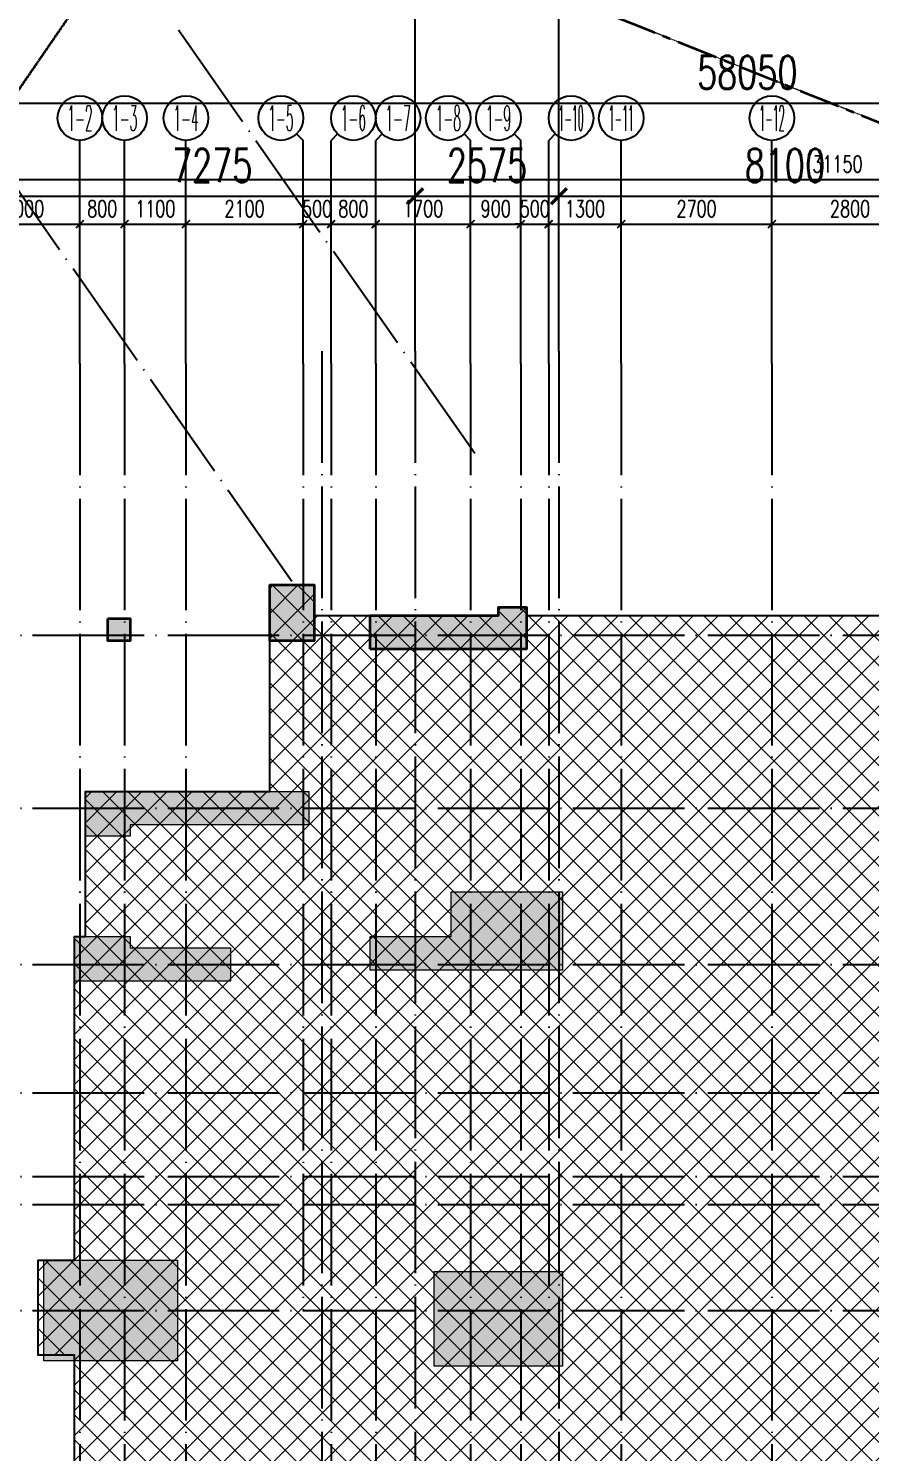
# Model space of a CAD drawing. Header units: millimetres. Extents: x 1089227 to 13101469, y 618865 to 10240562.
# Drawn here: x 1862580 to 1877652, y 4942848 to 4968347 of the extents above; entities that cross this region are included whole.
import ezdxf
from ezdxf.enums import TextEntityAlignment as Align

# ---------------------------------------------------------------- set-up
doc = ezdxf.new("R2010")
doc.units = ezdxf.units.MM
doc.header["$LTSCALE"] = 1000
doc.header["$PDMODE"] = 3
doc.header["$PDSIZE"] = 200
doc.linetypes.add('A09-G-CTRL-用地红线+建筑退线_设计区$0$Controlline1', pattern=[12.8, 8, -1.6, 1.6, -1.6])
doc.linetypes.add('DOTE', pattern=[2.42, 2, -0.2, 0.02, -0.2])
doc.layers.get('0').update_dxf_attribs({"linetype": 'CONTINUOUS'})
doc.layers.get('Defpoints').update_dxf_attribs({"linetype": 'CONTINUOUS'})
for name, color, linetype, lineweight in [('A09-G-CTRL-用地红线+建筑退线_设计区$0$Z-REDL-CTRL(建筑控制线)', 40, 'CONTINUOUS', 35), ('S-COLU', 30, 'CONTINUOUS', 0), ('S-SLAB-HATCH', 73, 'CONTINUOUS', 0), ('S-WALL', 31, 'CONTINUOUS', 0)]:
    doc.layers.add(name, color=color, linetype=linetype, lineweight=lineweight)
for name, color, linetype in [('AXIS', 3, 'CONTINUOUS'), ('AXIS_TEXT', 7, 'CONTINUOUS'), ('C-H', 8, 'CONTINUOUS'), ('DOTE', 1, 'DOTE'), ('S-EDGE', 210, 'CONTINUOUS'), ('TK-TEXT', 7, 'CONTINUOUS')]:
    doc.layers.add(name, color=color, linetype=linetype)
doc.layers.add('TK-MEMO', color=8, linetype='CONTINUOUS', plot=False)
doc.styles.add('_TCH_AXIS', font='COMPLEX', dxfattribs={"bigfont": 'AllInOneBig.shx'})
doc.styles.add('_TCH_DIM_T3', font='SIMPLEX', dxfattribs={"width": 0.705882, "bigfont": 'AllInOneBig.shx'})
doc.styles.add('COMPLEX', font='COMPLEX', dxfattribs={"bigfont": 'AllInOneBig.shx'})
doc.styles.add('SADITK', font='sadixcsg.shx', dxfattribs={"bigfont": 'AllInOneBig.shx'})
doc.styles.add('SADITK-SX', font='simfang.ttf', dxfattribs={"width": 0.7})
doc.dimstyles.new('_TCH_ARCH&&100', dxfattribs={"dimtxt": 297.5, "dimasz": 100, "dimexe": 250, "dimexo": 300, "dimgap": 126.25, "dimtad": 1, "dimdec": 0, "dimzin": 0, "dimdsep": 46, "dimtxsty": '_TCH_DIM_T3', "dimblk": 'ARCHTICK', "dimcen": 0.09, "dimclrt": 7, "dimazin": 2, "dimtfac": 1, "dimtdec": 0, "dimtix": 1, "dimtmove": 2, "dimatfit": 3, "dimfxl": 0, "dimtolj": 1, "dimtzin": 0, "dimarcsym": 0})
doc.dimstyles.new('_TCH_ARCH&&150', dxfattribs={"dimtxt": 446.25, "dimasz": 150, "dimexe": 375, "dimexo": 450, "dimgap": 189.375, "dimtad": 1, "dimdec": 0, "dimzin": 0, "dimdsep": 46, "dimtxsty": '_TCH_DIM_T3', "dimblk": 'ARCHTICK', "dimcen": 0.09, "dimclrt": 7, "dimazin": 2, "dimtfac": 1, "dimtdec": 0, "dimtix": 1, "dimtmove": 2, "dimatfit": 3, "dimfxl": 0, "dimtolj": 1, "dimtzin": 0, "dimarcsym": 0})
doc.dimstyles.new('_TCH_ARCH&&200', dxfattribs={"dimtxt": 595, "dimasz": 200, "dimexe": 500, "dimexo": 600, "dimgap": 252.5, "dimtad": 1, "dimdec": 0, "dimzin": 0, "dimdsep": 46, "dimtxsty": '_TCH_DIM_T3', "dimblk": 'ARCHTICK', "dimcen": 0.09, "dimclrt": 7, "dimazin": 2, "dimtfac": 1, "dimtdec": 0, "dimtix": 1, "dimtmove": 2, "dimatfit": 3, "dimfxl": 0, "dimtolj": 1, "dimtzin": 0, "dimarcsym": 0})

# ---------------------------------------------------------------- blocks, each defined once
blk = doc.blocks.new('0323最综用地红线')
at = {"layer": 'A09-G-CTRL-用地红线+建筑退线_设计区$0$Z-REDL-CTRL(建筑控制线)', "linetype": 'A09-G-CTRL-用地红线+建筑退线_设计区$0$Controlline1', "ltscale": 0.0005, "flags": 128}
blk.add_lwpolyline([(8299567, 3686108), (8326626, 3675265), (8336400, 3687495), (8338983, 3690878), (8341712, 3688883), (8341724, 3688834), (8348492, 3681996), (8336495, 3657264), (8335815, 3655857), (8334921, 3653765), (8334408, 3652495), (8333554, 3650188), (8332762, 3647815), (8332296, 3646270), (8331866, 3644682), (8331460, 3643007), (8331063, 3641145), (8330737, 3639422), (8330293, 3636480), (8330017, 3634043), (8329761, 3630317), (8329732, 3627942), (8329763, 3625708), (8329928, 3622644), (8330113, 3620704), (8330325, 3618642), (8330653, 3615645), (8331572, 3606971), (8333151, 3600656), (8334420, 3595620), (8335099, 3592902), (8332162, 3588340), (8329462, 3587873), (8325135, 3587049), (8322510, 3586515), (8319525, 3585891), (8317926, 3585544), (8316578, 3585249), (8315535, 3585011), (8313300, 3584499), (8310791, 3583894), (8309251, 3583537), (8305740, 3582637), (8303918, 3582156), (8302104, 3581668), (8299703, 3581012), (8297227, 3580315), (8295056, 3579682), (8292998, 3579074), (8290643, 3578358), (8288572, 3577710), (8287591, 3577398), (8286161, 3576940), (8284503, 3576401), (8282624, 3575767), (8281086, 3575247), (8278146, 3574222), (8273894, 3572680), (8272471, 3572149), (8271089, 3571640), (8267888, 3570407), (8264331, 3569000), (8260702, 3567515), (8258549, 3566609), (8254947, 3565066), (8252185, 3563832), (8250834, 3563232), (8249176, 3562470), (8247994, 3561930), (8245505, 3560754), (8242980, 3559544), (8239801, 3558013), (8237959, 3557076), (8235838, 3555996), (8233384, 3554698), (8228450, 3552051), (8226178, 3550787), (8222141, 3548504), (8215629, 3544667), (8213710, 3543497), (8193657, 3531175), (8180322, 3522990), (8166408, 3514440), (8156991, 3508658), (8151138, 3505062), (8142685, 3507267), (8121171, 3545747), (8120724, 3546549), (8120233, 3547383), (8119272, 3548967), (8118108, 3550752), (8117067, 3552244), (8115806, 3553970), (8115672, 3554140), (8146431, 3575790), (8162146, 3587599), (8162295, 3588125), (8199863, 3615253), (8204215, 3618404), (8231584, 3638167), (8260590, 3655826), (8295376, 3680010)], close=True, dxfattribs=at)
blk = doc.blocks.new('template_31-施工图_A0_A0_1.0000_3fa9c08c64a9101061c9a26412af947e', base_point=(-1189, 0))
at = {"layer": 'TK-MEMO', "style": 'SADITK', "width": 0.8}
blk.add_text('2.人名之间须用，且只使用一个空格分隔，否则签字将出错。', height=28.5, dxfattribs=at).set_placement((407.72, 845.04), align=Align.BOTTOM_LEFT)
at = {"layer": 'TK-TEXT', "style": 'SADITK-SX', "width": 0.7}
for tag, p in [('市政会签', (-1176, 381.5)), ('园林会签', (-1176, 343.5)), ('幕墙会签', (-1176, 305.5)), ('装饰会签', (-1176, 267.5)), ('燃气会签', (-1176, 229.5)), ('暖通会签', (-1176, 191.5)), ('电气会签', (-1176, 153.5)), ('给排水会签', (-1176, 115.5)), ('结构会签', (-1176, 77.5)), ('建筑会签', (-1176, 39.5))]:
    blk.add_attdef(tag, text='', height=4, rotation=90, dxfattribs=at).set_placement(p, align=Align.MIDDLE_CENTER)
for tag, height, p in [('专业审定', 4, (1134.75, 268)), ('专业审核', 4, (1134.75, 248)), ('项目负责1', 4, (1134.75, 238)), ('项目负责2', 4, (1134.75, 228)), ('专业负责1', 4, (1134.75, 218)), ('专业负责2', 4, (1134.75, 208)), ('专业校对', 4, (1134.75, 198)), ('专业设计', 4, (1134.75, 188)), ('方案设计', 4, (1134.75, 178)), ('专业制图', 4, (1134.75, 168)), ('建设单位_001', 4, (1148.5, 140)), ('建设地点_001', 4, (1148.5, 124)), ('工程名称_001', 4, (1148.5, 106)), ('子项名称_001', 4, (1148.5, 86)), ('图纸名称_001', 4, (1148.5, 66)), ('版次', 4, (1129.5, 53)), ('日期', 4, (1165, 53)), ('图别', 4, (1129.5, 43)), ('图号', 4, (1165, 43)), ('合同号', 4, (1136, 30)), ('项目编号1', 2, (1114.06, 13.58)), ('阶段编号1', 2, (1132.25, 13.75)), ('子项编号1', 2, (1144.75, 13.75))]:
    blk.add_attdef(tag, text='', height=height, dxfattribs=at).set_placement(p, align=Align.MIDDLE_CENTER)
blk = doc.blocks.new('_AXISO')
blk.add_circle((0, 0), 0.5)
at = {"layer": 'AXIS_TEXT', "style": 'COMPLEX', "width": 1.041667}
blk.add_attdef('A', text='', height=0.56, dxfattribs=at).set_placement((-0.25, -0.28), (0.25, -0.28), align=Align.FIT)
blk = doc.blocks.new('_ArchTick')
at = {"color": 0, "linetype": 'ByBlock', "const_width": 0.3}
blk.add_lwpolyline([(-0.71, -0.71), (0.71, 0.71)], dxfattribs=at)
blk = doc.blocks.new('*D318')
at = {"layer": 'AXIS', "color": 0, "lineweight": -2, "transparency": 16777216}
for p, q in [((-39933, 137429), (-39933, 140679)), ((-8783, 137429), (-8783, 140679)), ((-39933, 140429), (-8783, 140429))]:
    blk.add_line(p, q, dxfattribs=at)
at = {"layer": 'Defpoints', "color": 0, "transparency": 16777216}
for p in [(-8783, 140429), (-39933, 137129), (-8783, 137129)]:
    blk.add_point(p, dxfattribs=at)
at = {"layer": 'AXIS', "color": 0, "lineweight": -2, "transparency": 16777216, "xscale": 100, "yscale": 100, "zscale": 100, "rotation": 180}
blk.add_blockref('_ArchTick', (-39933, 140429), dxfattribs=at)
at = {"layer": 'AXIS', "color": 0, "lineweight": -2, "transparency": 16777216, "xscale": 100, "yscale": 100, "zscale": 100}
blk.add_blockref('_ArchTick', (-8783, 140429), dxfattribs=at)
at = {"layer": 'AXIS', "color": 7, "transparency": 16777216, "insert": (-24358, 140704), "char_height": 297.5, "attachment_point": 5, "style": '_TCH_DIM_T3'}
blk.add_mtext('\\A1;31150', dxfattribs=at)
blk = doc.blocks.new('*D319')
at = {"layer": 'AXIS', "color": 0, "lineweight": -2, "transparency": 16777216}
for p, q in [((-39933, 137429), (-39933, 139879)), ((-37933, 137429), (-37933, 139879)), ((-39933, 139629), (-37933, 139629))]:
    blk.add_line(p, q, dxfattribs=at)
at = {"layer": 'Defpoints', "color": 0, "transparency": 16777216}
for p in [(-37933, 139629), (-39933, 137129), (-37933, 137129)]:
    blk.add_point(p, dxfattribs=at)
at = {"layer": 'AXIS', "color": 0, "lineweight": -2, "transparency": 16777216, "xscale": 100, "yscale": 100, "zscale": 100, "rotation": 180}
blk.add_blockref('_ArchTick', (-39933, 139629), dxfattribs=at)
at = {"layer": 'AXIS', "color": 0, "lineweight": -2, "transparency": 16777216, "xscale": 100, "yscale": 100, "zscale": 100}
blk.add_blockref('_ArchTick', (-37933, 139629), dxfattribs=at)
at = {"layer": 'AXIS', "color": 7, "transparency": 16777216, "insert": (-38933, 139904), "char_height": 297.5, "attachment_point": 5, "style": '_TCH_DIM_T3'}
blk.add_mtext('\\A1;2000', dxfattribs=at)
blk = doc.blocks.new('*D320')
at = {"layer": 'AXIS', "color": 0, "lineweight": -2, "transparency": 16777216}
for p, q in [((-37933, 137429), (-37933, 139879)), ((-37133, 137429), (-37133, 139879)), ((-37933, 139629), (-37133, 139629))]:
    blk.add_line(p, q, dxfattribs=at)
at = {"layer": 'Defpoints', "color": 0, "transparency": 16777216}
for p in [(-37133, 139629), (-37933, 137129), (-37133, 137129)]:
    blk.add_point(p, dxfattribs=at)
at = {"layer": 'AXIS', "color": 0, "lineweight": -2, "transparency": 16777216, "xscale": 100, "yscale": 100, "zscale": 100, "rotation": 180}
blk.add_blockref('_ArchTick', (-37933, 139629), dxfattribs=at)
at = {"layer": 'AXIS', "color": 0, "lineweight": -2, "transparency": 16777216, "xscale": 100, "yscale": 100, "zscale": 100}
blk.add_blockref('_ArchTick', (-37133, 139629), dxfattribs=at)
at = {"layer": 'AXIS', "color": 7, "transparency": 16777216, "insert": (-37533, 139904), "char_height": 297.5, "attachment_point": 5, "style": '_TCH_DIM_T3'}
blk.add_mtext('\\A1;800', dxfattribs=at)
blk = doc.blocks.new('*D321')
at = {"layer": 'AXIS', "color": 0, "lineweight": -2, "transparency": 16777216}
for p, q in [((-37133, 137429), (-37133, 139879)), ((-36033, 137429), (-36033, 139879)), ((-37133, 139629), (-36033, 139629))]:
    blk.add_line(p, q, dxfattribs=at)
at = {"layer": 'Defpoints', "color": 0, "transparency": 16777216}
for p in [(-36033, 139629), (-37133, 137129), (-36033, 137129)]:
    blk.add_point(p, dxfattribs=at)
at = {"layer": 'AXIS', "color": 0, "lineweight": -2, "transparency": 16777216, "xscale": 100, "yscale": 100, "zscale": 100, "rotation": 180}
blk.add_blockref('_ArchTick', (-37133, 139629), dxfattribs=at)
at = {"layer": 'AXIS', "color": 0, "lineweight": -2, "transparency": 16777216, "xscale": 100, "yscale": 100, "zscale": 100}
blk.add_blockref('_ArchTick', (-36033, 139629), dxfattribs=at)
at = {"layer": 'AXIS', "color": 7, "transparency": 16777216, "insert": (-36583, 139904), "char_height": 297.5, "attachment_point": 5, "style": '_TCH_DIM_T3'}
blk.add_mtext('\\A1;1100', dxfattribs=at)
blk = doc.blocks.new('*D322')
at = {"layer": 'AXIS', "color": 0, "lineweight": -2, "transparency": 16777216}
for p, q in [((-36033, 137429), (-36033, 139879)), ((-33933, 137429), (-33933, 139879)), ((-36033, 139629), (-33933, 139629))]:
    blk.add_line(p, q, dxfattribs=at)
at = {"layer": 'Defpoints', "color": 0, "transparency": 16777216}
for p in [(-33933, 139629), (-36033, 137129), (-33933, 137129)]:
    blk.add_point(p, dxfattribs=at)
at = {"layer": 'AXIS', "color": 0, "lineweight": -2, "transparency": 16777216, "xscale": 100, "yscale": 100, "zscale": 100, "rotation": 180}
blk.add_blockref('_ArchTick', (-36033, 139629), dxfattribs=at)
at = {"layer": 'AXIS', "color": 0, "lineweight": -2, "transparency": 16777216, "xscale": 100, "yscale": 100, "zscale": 100}
blk.add_blockref('_ArchTick', (-33933, 139629), dxfattribs=at)
at = {"layer": 'AXIS', "color": 7, "transparency": 16777216, "insert": (-34983, 139904), "char_height": 297.5, "attachment_point": 5, "style": '_TCH_DIM_T3'}
blk.add_mtext('\\A1;2100', dxfattribs=at)
blk = doc.blocks.new('*D323')
at = {"layer": 'AXIS', "color": 0, "lineweight": -2, "transparency": 16777216}
for p, q in [((-33933, 137429), (-33933, 139879)), ((-33433, 137429), (-33433, 139879)), ((-33933, 139629), (-34033, 139629)), ((-33933, 139629), (-33433, 139629)), ((-33433, 139629), (-33333, 139629))]:
    blk.add_line(p, q, dxfattribs=at)
at = {"layer": 'Defpoints', "color": 0, "transparency": 16777216}
for p in [(-33433, 139629), (-33933, 137129), (-33433, 137129)]:
    blk.add_point(p, dxfattribs=at)
at = {"layer": 'AXIS', "color": 0, "lineweight": -2, "transparency": 16777216, "xscale": 100, "yscale": 100, "zscale": 100}
blk.add_blockref('_ArchTick', (-33933, 139629), dxfattribs=at)
at = {"layer": 'AXIS', "color": 0, "lineweight": -2, "transparency": 16777216, "xscale": 100, "yscale": 100, "zscale": 100, "rotation": 180}
blk.add_blockref('_ArchTick', (-33433, 139629), dxfattribs=at)
at = {"layer": 'AXIS', "color": 7, "transparency": 16777216, "insert": (-33683, 139904), "char_height": 297.5, "attachment_point": 5, "style": '_TCH_DIM_T3'}
blk.add_mtext('\\A1;500', dxfattribs=at)
blk = doc.blocks.new('*D324')
at = {"layer": 'AXIS', "color": 0, "lineweight": -2, "transparency": 16777216}
for p, q in [((-33433, 137429), (-33433, 139879)), ((-32633, 137429), (-32633, 139879)), ((-33433, 139629), (-32633, 139629))]:
    blk.add_line(p, q, dxfattribs=at)
at = {"layer": 'Defpoints', "color": 0, "transparency": 16777216}
for p in [(-32633, 139629), (-33433, 137129), (-32633, 137129)]:
    blk.add_point(p, dxfattribs=at)
at = {"layer": 'AXIS', "color": 0, "lineweight": -2, "transparency": 16777216, "xscale": 100, "yscale": 100, "zscale": 100, "rotation": 180}
blk.add_blockref('_ArchTick', (-33433, 139629), dxfattribs=at)
at = {"layer": 'AXIS', "color": 0, "lineweight": -2, "transparency": 16777216, "xscale": 100, "yscale": 100, "zscale": 100}
blk.add_blockref('_ArchTick', (-32633, 139629), dxfattribs=at)
at = {"layer": 'AXIS', "color": 7, "transparency": 16777216, "insert": (-33033, 139904), "char_height": 297.5, "attachment_point": 5, "style": '_TCH_DIM_T3'}
blk.add_mtext('\\A1;800', dxfattribs=at)
blk = doc.blocks.new('*D325')
at = {"layer": 'AXIS', "color": 0, "lineweight": -2, "transparency": 16777216}
for p, q in [((-32633, 137429), (-32633, 139879)), ((-30933, 137429), (-30933, 139879)), ((-32633, 139629), (-30933, 139629))]:
    blk.add_line(p, q, dxfattribs=at)
at = {"layer": 'Defpoints', "color": 0, "transparency": 16777216}
for p in [(-30933, 139629), (-32633, 137129), (-30933, 137129)]:
    blk.add_point(p, dxfattribs=at)
at = {"layer": 'AXIS', "color": 0, "lineweight": -2, "transparency": 16777216, "xscale": 100, "yscale": 100, "zscale": 100, "rotation": 180}
blk.add_blockref('_ArchTick', (-32633, 139629), dxfattribs=at)
at = {"layer": 'AXIS', "color": 0, "lineweight": -2, "transparency": 16777216, "xscale": 100, "yscale": 100, "zscale": 100}
blk.add_blockref('_ArchTick', (-30933, 139629), dxfattribs=at)
at = {"layer": 'AXIS', "color": 7, "transparency": 16777216, "insert": (-31783, 139904), "char_height": 297.5, "attachment_point": 5, "style": '_TCH_DIM_T3'}
blk.add_mtext('\\A1;1700', dxfattribs=at)
blk = doc.blocks.new('*D326')
at = {"layer": 'AXIS', "color": 0, "lineweight": -2, "transparency": 16777216}
for p, q in [((-30933, 137429), (-30933, 139879)), ((-30033, 137429), (-30033, 139879)), ((-30933, 139629), (-30033, 139629))]:
    blk.add_line(p, q, dxfattribs=at)
at = {"layer": 'Defpoints', "color": 0, "transparency": 16777216}
for p in [(-30033, 139629), (-30933, 137129), (-30033, 137129)]:
    blk.add_point(p, dxfattribs=at)
at = {"layer": 'AXIS', "color": 0, "lineweight": -2, "transparency": 16777216, "xscale": 100, "yscale": 100, "zscale": 100, "rotation": 180}
blk.add_blockref('_ArchTick', (-30933, 139629), dxfattribs=at)
at = {"layer": 'AXIS', "color": 0, "lineweight": -2, "transparency": 16777216, "xscale": 100, "yscale": 100, "zscale": 100}
blk.add_blockref('_ArchTick', (-30033, 139629), dxfattribs=at)
at = {"layer": 'AXIS', "color": 7, "transparency": 16777216, "insert": (-30483, 139904), "char_height": 297.5, "attachment_point": 5, "style": '_TCH_DIM_T3'}
blk.add_mtext('\\A1;900', dxfattribs=at)
blk = doc.blocks.new('*D327')
at = {"layer": 'AXIS', "color": 0, "lineweight": -2, "transparency": 16777216}
for p, q in [((-30033, 137429), (-30033, 139879)), ((-29533, 137429), (-29533, 139879)), ((-30033, 139629), (-30133, 139629)), ((-30033, 139629), (-29533, 139629)), ((-29533, 139629), (-29433, 139629))]:
    blk.add_line(p, q, dxfattribs=at)
at = {"layer": 'Defpoints', "color": 0, "transparency": 16777216}
for p in [(-29533, 139629), (-30033, 137129), (-29533, 137129)]:
    blk.add_point(p, dxfattribs=at)
at = {"layer": 'AXIS', "color": 0, "lineweight": -2, "transparency": 16777216, "xscale": 100, "yscale": 100, "zscale": 100}
blk.add_blockref('_ArchTick', (-30033, 139629), dxfattribs=at)
at = {"layer": 'AXIS', "color": 0, "lineweight": -2, "transparency": 16777216, "xscale": 100, "yscale": 100, "zscale": 100, "rotation": 180}
blk.add_blockref('_ArchTick', (-29533, 139629), dxfattribs=at)
at = {"layer": 'AXIS', "color": 7, "transparency": 16777216, "insert": (-29783, 139904), "char_height": 297.5, "attachment_point": 5, "style": '_TCH_DIM_T3'}
blk.add_mtext('\\A1;500', dxfattribs=at)
blk = doc.blocks.new('*D328')
at = {"layer": 'AXIS', "color": 0, "lineweight": -2, "transparency": 16777216}
for p, q in [((-29533, 137429), (-29533, 139879)), ((-28233, 137429), (-28233, 139879)), ((-29533, 139629), (-28233, 139629))]:
    blk.add_line(p, q, dxfattribs=at)
at = {"layer": 'Defpoints', "color": 0, "transparency": 16777216}
for p in [(-28233, 139629), (-29533, 137129), (-28233, 137129)]:
    blk.add_point(p, dxfattribs=at)
at = {"layer": 'AXIS', "color": 0, "lineweight": -2, "transparency": 16777216, "xscale": 100, "yscale": 100, "zscale": 100, "rotation": 180}
blk.add_blockref('_ArchTick', (-29533, 139629), dxfattribs=at)
at = {"layer": 'AXIS', "color": 0, "lineweight": -2, "transparency": 16777216, "xscale": 100, "yscale": 100, "zscale": 100}
blk.add_blockref('_ArchTick', (-28233, 139629), dxfattribs=at)
at = {"layer": 'AXIS', "color": 7, "transparency": 16777216, "insert": (-28883, 139904), "char_height": 297.5, "attachment_point": 5, "style": '_TCH_DIM_T3'}
blk.add_mtext('\\A1;1300', dxfattribs=at)
blk = doc.blocks.new('*D329')
at = {"layer": 'AXIS', "color": 0, "lineweight": -2, "transparency": 16777216}
for p, q in [((-28233, 137429), (-28233, 139879)), ((-25533, 137429), (-25533, 139879)), ((-28233, 139629), (-25533, 139629))]:
    blk.add_line(p, q, dxfattribs=at)
at = {"layer": 'Defpoints', "color": 0, "transparency": 16777216}
for p in [(-25533, 139629), (-28233, 137129), (-25533, 137129)]:
    blk.add_point(p, dxfattribs=at)
at = {"layer": 'AXIS', "color": 0, "lineweight": -2, "transparency": 16777216, "xscale": 100, "yscale": 100, "zscale": 100, "rotation": 180}
blk.add_blockref('_ArchTick', (-28233, 139629), dxfattribs=at)
at = {"layer": 'AXIS', "color": 0, "lineweight": -2, "transparency": 16777216, "xscale": 100, "yscale": 100, "zscale": 100}
blk.add_blockref('_ArchTick', (-25533, 139629), dxfattribs=at)
at = {"layer": 'AXIS', "color": 7, "transparency": 16777216, "insert": (-26883, 139904), "char_height": 297.5, "attachment_point": 5, "style": '_TCH_DIM_T3'}
blk.add_mtext('\\A1;2700', dxfattribs=at)
blk = doc.blocks.new('*D330')
at = {"layer": 'AXIS', "color": 0, "lineweight": -2, "transparency": 16777216}
for p, q in [((-25533, 137429), (-25533, 139879)), ((-22733, 137429), (-22733, 139879)), ((-25533, 139629), (-22733, 139629))]:
    blk.add_line(p, q, dxfattribs=at)
at = {"layer": 'Defpoints', "color": 0, "transparency": 16777216}
for p in [(-22733, 139629), (-25533, 137129), (-22733, 137129)]:
    blk.add_point(p, dxfattribs=at)
at = {"layer": 'AXIS', "color": 0, "lineweight": -2, "transparency": 16777216, "xscale": 100, "yscale": 100, "zscale": 100, "rotation": 180}
blk.add_blockref('_ArchTick', (-25533, 139629), dxfattribs=at)
at = {"layer": 'AXIS', "color": 0, "lineweight": -2, "transparency": 16777216, "xscale": 100, "yscale": 100, "zscale": 100}
blk.add_blockref('_ArchTick', (-22733, 139629), dxfattribs=at)
at = {"layer": 'AXIS', "color": 7, "transparency": 16777216, "insert": (-24133, 139904), "char_height": 297.5, "attachment_point": 5, "style": '_TCH_DIM_T3'}
blk.add_mtext('\\A1;2800', dxfattribs=at)
blk = doc.blocks.new('*D406')
at = {"layer": 'AXIS', "color": 0, "lineweight": -2, "transparency": 16777216}
for p, q in [((-39200, 137950), (-39200, 140629)), ((-31925, 137950), (-31925, 140629)), ((-39200, 140129), (-31925, 140129))]:
    blk.add_line(p, q, dxfattribs=at)
at = {"layer": 'Defpoints', "color": 0, "transparency": 16777216}
for p in [(-31925, 140129), (-39200, 137350), (-31925, 137350)]:
    blk.add_point(p, dxfattribs=at)
at = {"layer": 'AXIS', "color": 0, "lineweight": -2, "transparency": 16777216, "xscale": 200, "yscale": 200, "zscale": 200, "rotation": 180}
blk.add_blockref('_ArchTick', (-39200, 140129), dxfattribs=at)
at = {"layer": 'AXIS', "color": 0, "lineweight": -2, "transparency": 16777216, "xscale": 200, "yscale": 200, "zscale": 200}
blk.add_blockref('_ArchTick', (-31925, 140129), dxfattribs=at)
at = {"layer": 'AXIS', "color": 7, "transparency": 16777216, "insert": (-35563, 140679), "char_height": 595, "attachment_point": 5, "style": '_TCH_DIM_T3'}
blk.add_mtext('\\A1;7275', dxfattribs=at)
blk = doc.blocks.new('*D407')
at = {"layer": 'AXIS', "color": 0, "lineweight": -2, "transparency": 16777216}
for p, q in [((-31925, 137950), (-31925, 140629)), ((-29350, 137950), (-29350, 140629)), ((-31925, 140129), (-29350, 140129))]:
    blk.add_line(p, q, dxfattribs=at)
at = {"layer": 'Defpoints', "color": 0, "transparency": 16777216}
for p in [(-29350, 140129), (-31925, 137350), (-29350, 137350)]:
    blk.add_point(p, dxfattribs=at)
at = {"layer": 'AXIS', "color": 0, "lineweight": -2, "transparency": 16777216, "xscale": 200, "yscale": 200, "zscale": 200, "rotation": 180}
blk.add_blockref('_ArchTick', (-31925, 140129), dxfattribs=at)
at = {"layer": 'AXIS', "color": 0, "lineweight": -2, "transparency": 16777216, "xscale": 200, "yscale": 200, "zscale": 200}
blk.add_blockref('_ArchTick', (-29350, 140129), dxfattribs=at)
at = {"layer": 'AXIS', "color": 7, "transparency": 16777216, "insert": (-30638, 140679), "char_height": 595, "attachment_point": 5, "style": '_TCH_DIM_T3'}
blk.add_mtext('\\A1;2575', dxfattribs=at)
blk = doc.blocks.new('*D408')
at = {"layer": 'AXIS', "color": 0, "lineweight": -2, "transparency": 16777216}
for p, q in [((-29350, 137950), (-29350, 140629)), ((-21250, 137950), (-21250, 140629)), ((-29350, 140129), (-21250, 140129))]:
    blk.add_line(p, q, dxfattribs=at)
at = {"layer": 'Defpoints', "color": 0, "transparency": 16777216}
for p in [(-21250, 140129), (-29350, 137350), (-21250, 137350)]:
    blk.add_point(p, dxfattribs=at)
at = {"layer": 'AXIS', "color": 0, "lineweight": -2, "transparency": 16777216, "xscale": 200, "yscale": 200, "zscale": 200, "rotation": 180}
blk.add_blockref('_ArchTick', (-29350, 140129), dxfattribs=at)
at = {"layer": 'AXIS', "color": 0, "lineweight": -2, "transparency": 16777216, "xscale": 200, "yscale": 200, "zscale": 200}
blk.add_blockref('_ArchTick', (-21250, 140129), dxfattribs=at)
at = {"layer": 'AXIS', "color": 7, "transparency": 16777216, "insert": (-25300, 140679), "char_height": 595, "attachment_point": 5, "style": '_TCH_DIM_T3'}
blk.add_mtext('\\A1;8100', dxfattribs=at)
blk = doc.blocks.new('*D501')
at = {"layer": 'AXIS', "color": 0, "lineweight": -2, "transparency": 16777216}
for p, q in [((-36450, 143503), (-38558, 146514)), ((-41619, 143912), (-38343, 146207)), ((-39726, 141209), (-41834, 144219))]:
    blk.add_line(p, q, dxfattribs=at)
at = {"layer": 'Defpoints', "color": 0, "transparency": 16777216}
for p in [(-38343, 146207), (-36192, 143135), (-39468, 140840)]:
    blk.add_point(p, dxfattribs=at)
at = {"layer": 'AXIS', "color": 0, "lineweight": -2, "transparency": 16777216, "xscale": 150, "yscale": 150, "zscale": 150}
for p, rotation in [((-38343, 146207), 35.00532206532174), ((-41619, 143912), 215.0053220653217)]:
    blk.add_blockref('_ArchTick', p, dxfattribs=dict(at, rotation=rotation))
at = {"layer": 'AXIS', "color": 7, "transparency": 16777216, "insert": (-40218, 145397), "char_height": 446.2, "attachment_point": 5, "rotation": 35.0053, "style": '_TCH_DIM_T3'}
blk.add_mtext('\\A1;4000', dxfattribs=at)
blk = doc.blocks.new('*D381')
at = {"layer": 'AXIS', "color": 0, "lineweight": -2, "transparency": 16777216}
for p, q in [((-55000, 137950), (-55000, 142298)), ((3050, 137950), (3050, 142298)), ((-55000, 141798), (3050, 141798))]:
    blk.add_line(p, q, dxfattribs=at)
at = {"layer": 'Defpoints', "color": 0, "transparency": 16777216}
for p in [(3050, 141798), (-55000, 137350), (3050, 137350)]:
    blk.add_point(p, dxfattribs=at)
at = {"layer": 'AXIS', "color": 0, "lineweight": -2, "transparency": 16777216, "xscale": 200, "yscale": 200, "zscale": 200, "rotation": 180}
blk.add_blockref('_ArchTick', (-55000, 141798), dxfattribs=at)
at = {"layer": 'AXIS', "color": 0, "lineweight": -2, "transparency": 16777216, "xscale": 200, "yscale": 200, "zscale": 200}
blk.add_blockref('_ArchTick', (3050, 141798), dxfattribs=at)
at = {"layer": 'AXIS', "color": 7, "transparency": 16777216, "insert": (-25975, 142348), "char_height": 595, "attachment_point": 5, "style": '_TCH_DIM_T3'}
blk.add_mtext('\\A1;58050', dxfattribs=at)
blk = doc.blocks.new('A$C6E8A2456')
at = {"layer": 'S-SLAB-HATCH'}
h = blk.add_hatch(dxfattribs=at)
h.set_pattern_fill('ANSI37', color=251, scale=200)
h.set_pattern_definition([(45, (-2451873.96, 1550581.15), (-224.506403, 224.506403), []), (135, (-2451873.96, 1550581.15), (-224.506403, -224.506403), [])])
h.paths.add_polyline_path([(157790, 114231), (157790, 110331), (161090, 110331), (161090, 108031), (161290, 108031), (161290, 107331), (161090, 107331), (161090, 101831), (161290, 101831), (161290, 101131), (160491, 101131), (160491, 97531), (160691, 97531), (160691, 96831), (160491, 96831), (160491, 92680), (160491, 91880), (160491, 89431), (160691, 89431), (160691, 88831), (160491, 88831), (160491, 84731), (163440, 84731), (163440, 81931), (162440, 81931), (162440, 82731), (159540, 82731), (159540, 77631), (155390, 77631), (155390, 77431), (154790, 77431), (154790, 77631), (149690, 77631), (149690, 75931), (146441, 75931), (146441, 76931), (141590, 76931), (141590, 76931), (140890, 76931), (140890, 77131), (135590, 77131), (135590, 77931), (135840, 77931), (135840, 82231), (133090, 82231), (133090, 81631), (132090, 81631), (132090, 85081), (134290, 85081), (134290, 96631), (134090, 96631), (134090, 100431), (133440, 100431), (133440, 102131), (134090, 102131), (134090, 107931), (134290, 107931), (134290, 110531), (137590, 110531), (137590, 114231), (138390, 114231), (138390, 113681), (141690, 113681), (141690, 113831), (142190, 113831), (142190, 113681), (153190, 113681), (153190, 113831), (153690, 113831), (153690, 113531), (156990, 113531), (156990, 114231)])
at = {"layer": 'S-EDGE'}
blk.add_lwpolyline([(134090, 96631), (134090, 100431), (133440, 100431), (133440, 102131), (134090, 102131), (134090, 107931), (134290, 107931), (134290, 110531), (137590, 110531), (137590, 114231), (138390, 114231), (138390, 113681), (141690, 113681), (141690, 113831), (142190, 113831), (142190, 113681), (153190, 113681)], dxfattribs=at)
blk = doc.blocks.new('QZ-TL-0808')
at = {"layer": 'C-H'}
for points in [[(5400, 37400), (6200, 37400), (6200, 36400), (5400, 36400)], [(7200, 36250), (7200, 36850), (9500, 36850), (9500, 37000), (10000, 37000), (10000, 36250)], [(2100, 32900), (2100, 33700), (6100, 33700), (6100, 33100), (2900, 33100), (2900, 32900)], [(7200, 31100), (8650, 31100), (8650, 31900), (10650, 31900), (10650, 30500), (7200, 30500)], [(1900, 30300), (1900, 31100), (2900, 31100), (2900, 30900), (4700, 30900), (4700, 30300)], [(1350, 25300), (3750, 25300), (3750, 23500), (1350, 23500)], [(8350, 25100), (10650, 25100), (10650, 23400), (8350, 23400)]]:
    blk.add_hatch(color=256, dxfattribs=at).paths.add_polyline_path(points)
at = {"layer": 'S-WALL', "lineweight": 35}
blk.add_lwpolyline([(5400, 37400), (6200, 37400), (6200, 36400), (5400, 36400)], close=True, dxfattribs=at)
blk.add_lwpolyline([(7200, 36250), (7200, 36850), (9500, 36850), (9500, 37000), (10000, 37000), (10000, 36250), (7200, 36250)], dxfattribs=at)
at = {"layer": 'S-WALL'}
for points in [[(2100, 32900), (2100, 33700), (6100, 33700), (6100, 33100), (2900, 33100), (2900, 32900), (2100, 32900)], [(7200, 31100), (8650, 31100), (8650, 31900), (10650, 31900), (10650, 30500), (7200, 30500), (7200, 31100)], [(1900, 30300), (1900, 31100), (2900, 31100), (2900, 30900), (4700, 30900), (4700, 30300), (1900, 30300)]]:
    blk.add_lwpolyline(points, dxfattribs=at)
for points in [[(1350, 25300), (3750, 25300), (3750, 23500), (1350, 23500)], [(8350, 25100), (10650, 25100), (10650, 23400), (8350, 23400)]]:
    blk.add_lwpolyline(points, close=True, dxfattribs=at)
blk = doc.blocks.new('塔楼轴网260428')
at = {"layer": 'AXIS'}
for p, q in [((-37932.7, 137129.4), (-37932.7, 141129.4)), ((-37132.7, 137129.4), (-37132.7, 141129.4)), ((-36032.7, 137129.4), (-36032.7, 141129.4)), ((-34049.9, 141246.6), (-33932.7, 141129.4)), ((-33932.7, 137129.4), (-33932.7, 141129.4)), ((-33315.5, 141246.6), (-33432.7, 141129.4)), ((-33432.7, 137129.4), (-33432.7, 141129.4)), ((-32515.5, 141246.6), (-32632.7, 141129.4)), ((-32632.7, 137129.4), (-32632.7, 141129.4)), ((-31049.9, 141246.6), (-30932.7, 141129.4)), ((-30932.7, 137129.4), (-30932.7, 141129.4)), ((-30149.9, 141246.6), (-30032.7, 141129.4)), ((-30032.7, 137129.4), (-30032.7, 141129.4)), ((-29415.5, 141246.6), (-29532.7, 141129.4)), ((-29532.7, 137129.4), (-29532.7, 141129.4)), ((-28232.7, 137129.4), (-28232.7, 141129.4)), ((-25532.7, 137129.4), (-25532.7, 141129.4))]:
    blk.add_line(p, q, dxfattribs=at)
at = {"layer": 'DOTE', "color": 14}
for p, q in [((-37932.7, 137129.4), (-37932.7, 92559.7)), ((-37132.7, 137129.4), (-37132.7, 105963.5)), ((-36032.7, 137129.4), (-36032.7, 92559.7)), ((-33932.7, 137129.4), (-33932.7, 120163.5)), ((-33432.7, 137129.4), (-33432.7, 92559.7)), ((-32632.7, 137129.4), (-32632.7, 105963.5)), ((-30932.7, 137129.4), (-30932.7, 92559.7)), ((-30032.7, 137129.4), (-30032.7, 105963.5)), ((-29532.7, 137129.4), (-29532.7, 120163.5)), ((-28232.7, 137129.4), (-28232.7, 92559.7)), ((-25532.7, 137129.4), (-25532.7, 92559.7)), ((-41200.7, 132263.5), (-7867.2, 132263.5)), ((-41200.7, 129163.5), (-7867.2, 129163.5)), ((-41200.7, 126363.5), (-7867.2, 126363.5)), ((-41200.7, 124063.5), (-7867.2, 124063.5)), ((-41200.7, 122563.5), (-7867.2, 122563.5)), ((-41200.7, 122063.5), (-7867.2, 122063.5)), ((-41200.7, 120163.5), (-7867.2, 120163.5))]:
    blk.add_line(p, q, dxfattribs=at)
at = {"layer": 'AXIS'}
ref = blk.add_blockref('_AXISO', (-37932.7, 141529.4), dxfattribs=dict(at, xscale=800, yscale=800, zscale=800))
ref.add_attrib('A', '1-2', dxfattribs={"layer": 'AXIS_TEXT', "height": 452.55, "style": '_TCH_AXIS', "width": 0.381818}).set_placement((-38159, 141303.1), (-37706.4, 141303.1), align=Align.FIT)
ref = blk.add_blockref('_AXISO', (-37132.7, 141529.4), dxfattribs=dict(at, xscale=800, yscale=800, zscale=800))
ref.add_attrib('A', '1-3', dxfattribs={"layer": 'AXIS_TEXT', "height": 452.55, "style": '_TCH_AXIS', "width": 0.381818}).set_placement((-37359, 141303.1), (-36906.4, 141303.1), align=Align.FIT)
ref = blk.add_blockref('_AXISO', (-36032.7, 141529.4), dxfattribs=dict(at, xscale=800, yscale=800, zscale=800))
ref.add_attrib('A', '1-4', dxfattribs={"layer": 'AXIS_TEXT', "height": 452.55, "style": '_TCH_AXIS', "width": 0.368421}).set_placement((-36259, 141303.1), (-35806.4, 141303.1), align=Align.FIT)
ref = blk.add_blockref('_AXISO', (-34332.7, 141529.4), dxfattribs=dict(at, xscale=800, yscale=800, zscale=800))
ref.add_attrib('A', '1-5', dxfattribs={"layer": 'AXIS_TEXT', "height": 452.55, "style": '_TCH_AXIS', "width": 0.381818}).set_placement((-34559, 141303.1), (-34106.4, 141303.1), align=Align.FIT)
ref = blk.add_blockref('_AXISO', (-33032.7, 141529.4), dxfattribs=dict(at, xscale=800, yscale=800, zscale=800))
ref.add_attrib('A', '1-6', dxfattribs={"layer": 'AXIS_TEXT', "height": 452.55, "style": '_TCH_AXIS', "width": 0.381818}).set_placement((-33259, 141303.1), (-32806.4, 141303.1), align=Align.FIT)
ref = blk.add_blockref('_AXISO', (-32232.7, 141529.4), dxfattribs=dict(at, xscale=800, yscale=800, zscale=800))
ref.add_attrib('A', '1-7', dxfattribs={"layer": 'AXIS_TEXT', "height": 452.55, "style": '_TCH_AXIS', "width": 0.381818}).set_placement((-32459, 141303.1), (-32006.4, 141303.1), align=Align.FIT)
ref = blk.add_blockref('_AXISO', (-31332.7, 141529.4), dxfattribs=dict(at, xscale=800, yscale=800, zscale=800))
ref.add_attrib('A', '1-8', dxfattribs={"layer": 'AXIS_TEXT', "height": 452.55, "style": '_TCH_AXIS', "width": 0.381818}).set_placement((-31559, 141303.1), (-31106.4, 141303.1), align=Align.FIT)
ref = blk.add_blockref('_AXISO', (-30432.7, 141529.4), dxfattribs=dict(at, xscale=800, yscale=800, zscale=800))
ref.add_attrib('A', '1-9', dxfattribs={"layer": 'AXIS_TEXT', "height": 452.55, "style": '_TCH_AXIS', "width": 0.381818}).set_placement((-30659, 141303.1), (-30206.4, 141303.1), align=Align.FIT)
ref = blk.add_blockref('_AXISO', (-29132.7, 141529.4), dxfattribs=dict(at, xscale=800, yscale=800, zscale=800))
ref.add_attrib('A', '1-10', dxfattribs={"layer": 'AXIS_TEXT', "height": 452.55, "style": '_TCH_AXIS', "width": 0.3}).set_placement((-29359, 141303.1), (-28906.4, 141303.1), align=Align.FIT)
ref = blk.add_blockref('_AXISO', (-28232.7, 141529.4), dxfattribs=dict(at, xscale=800, yscale=800, zscale=800))
ref.add_attrib('A', '1-11', dxfattribs={"layer": 'AXIS_TEXT', "height": 452.55, "style": '_TCH_AXIS', "width": 0.323077}).set_placement((-28459, 141303.1), (-28006.4, 141303.1), align=Align.FIT)
ref = blk.add_blockref('_AXISO', (-25532.7, 141529.4), dxfattribs=dict(at, xscale=800, yscale=800, zscale=800))
ref.add_attrib('A', '1-12', dxfattribs={"layer": 'AXIS_TEXT', "height": 452.55, "style": '_TCH_AXIS', "width": 0.3}).set_placement((-25759, 141303.1), (-25306.4, 141303.1), align=Align.FIT)
for p1, p2, distance, picture, middle in [((-39932.7, 137129.4), (-8782.7, 137129.4), 3300, '*D318', (-24357.7, 140704.4)), ((-39932.7, 137129.4), (-37932.7, 137129.4), 2500, '*D319', (-38932.7, 139904.4)), ((-37932.7, 137129.4), (-37132.7, 137129.4), 2500, '*D320', (-37532.7, 139904.4)), ((-37132.7, 137129.4), (-36032.7, 137129.4), 2500, '*D321', (-36582.7, 139904.4)), ((-36032.7, 137129.4), (-33932.7, 137129.4), 2500, '*D322', (-34982.7, 139904.4)), ((-33932.7, 137129.4), (-33432.7, 137129.4), 2500, '*D323', (-33682.7, 139904.4)), ((-33432.7, 137129.4), (-32632.7, 137129.4), 2500, '*D324', (-33032.7, 139904.4)), ((-32632.7, 137129.4), (-30932.7, 137129.4), 2500, '*D325', (-31782.7, 139904.4)), ((-30932.7, 137129.4), (-30032.7, 137129.4), 2500, '*D326', (-30482.7, 139904.4)), ((-30032.7, 137129.4), (-29532.7, 137129.4), 2500, '*D327', (-29782.7, 139904.4)), ((-29532.7, 137129.4), (-28232.7, 137129.4), 2500, '*D328', (-28882.7, 139904.4)), ((-28232.7, 137129.4), (-25532.7, 137129.4), 2500, '*D329', (-26882.7, 139904.4)), ((-25532.7, 137129.4), (-22732.7, 137129.4), 2500, '*D330', (-24132.7, 139904.4))]:
    dim = blk.add_aligned_dim(p1=p1, p2=p2, distance=distance, dimstyle='_TCH_ARCH&&100', dxfattribs=at)
    dim.commit()
    dim.dimension.update_dxf_attribs({"geometry": picture, "text_midpoint": middle})
blk = doc.blocks.new('裙房轴网260428')
at = {"layer": 'AXIS'}
for p, q in [((-31925, 137349.7), (-31925, 145349.7)), ((-29350, 137349.7), (-29350, 145349.7))]:
    blk.add_line(p, q, dxfattribs=at)
at = {"layer": 'DOTE', "color": 16, "linetype": 'DOTE'}
for p, q in [((-30856.5, 135517.3), (-36191.5, 143134.9)), ((-34132.9, 133222.7), (-39467.9, 140840.3)), ((-33600, 137349.7), (-33600, 23149.3)), ((-31925, 137349.7), (-31925, 23149.3)), ((-29350, 137349.7), (-29350, 55096.7))]:
    blk.add_line(p, q, dxfattribs=at)
at = {"layer": 'AXIS'}
for p1, p2, distance, dimstyle, picture, middle in [((-39467.9, 140840.3), (-36191.5, 143134.9), 3750, '_TCH_ARCH&&150', '*D501', (-40217.5, 145397.1)), ((-55000, 137349.7), (3050, 137349.7), 4447.9, '_TCH_ARCH&&200', '*D381', (-25975, 142347.6)), ((-39200, 137349.7), (-31925, 137349.7), 2779.3, '_TCH_ARCH&&200', '*D406', (-35562.5, 140679)), ((-31925, 137349.7), (-29350, 137349.7), 2779.3, '_TCH_ARCH&&200', '*D407', (-30637.5, 140679)), ((-29350, 137349.7), (-21250, 137349.7), 2779.3, '_TCH_ARCH&&200', '*D408', (-25300, 140679))]:
    dim = blk.add_aligned_dim(p1=p1, p2=p2, distance=distance, dimstyle=dimstyle, dxfattribs=at)
    dim.commit()
    dim.dimension.update_dxf_attribs({"geometry": picture, "text_midpoint": middle})
blk = doc.blocks.new('04地块地下轴网260428')
for name in ['裙房轴网260428', '塔楼轴网260428']:
    blk.add_blockref(name, (0, 0))

msp = doc.modelspace()

# ---------------------------------------------------------------- hatches: boundary and pattern name
at = {"layer": 'C-H'}
h = msp.add_hatch(color=256, dxfattribs=at)
h.dxf.hatch_style = 1
h.paths.add_polyline_path([(1864003.054, 4957775.287), (1864403.054, 4957775.287), (1864403.054, 4957375.287), (1864003.054, 4957375.287)])

# ---------------------------------------------------------------- linework, layer by layer
at = {"layer": 'S-COLU', "lineweight": 35}
msp.add_lwpolyline([(1864003.054, 4957775.287), (1864403.054, 4957775.287), (1864403.054, 4957375.287), (1864003.054, 4957375.287)], close=True, dxfattribs=at)

# ---------------------------------------------------------------- block references
at = {"xscale": 150, "yscale": 150, "zscale": 150, "rotation": 35.00532206532363}
msp.add_blockref('template_31-施工图_A0_A0_1.0000_3fa9c08c64a9101061c9a26412af947e', (1698846.852, 4721512.469), dxfattribs=at)
for name, p in [('0323最综用地红线', (-6434145.536, 1285525.343)), ('04地块地下轴网260428', (1901435.755, 4825211.796)), ('QZ-TL-0808', (1861503.026, 4920975.271)), ('A$C6E8A2456', (1729313.25, 4844144.301))]:
    msp.add_blockref(name, p)

doc.saveas('drawing.dxf')
